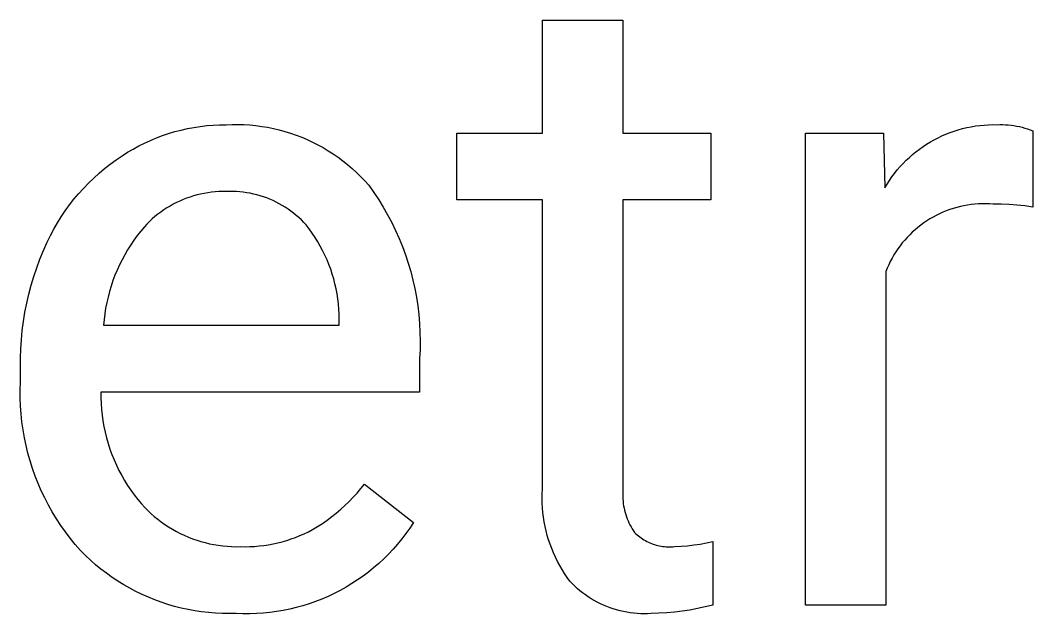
# Model space of a CAD drawing. Header units: millimetres. Extents: x -644 to 2279, y -276 to 1766.
# Drawn here: x 2151.93 to 2185.32, y -17.44 to 2.14 of the extents above; entities that cross this region are included whole.
import ezdxf

# ---------------------------------------------------------------- set-up
doc = ezdxf.new("R2010")
doc.units = ezdxf.units.MM
doc.header["$MEASUREMENT"] = 0
doc.layers.add('Domyślny', color=7, linetype='Continuous', true_color=0x000000)

msp = doc.modelspace()

# ---------------------------------------------------------------- linework, layer by layer
at = {"layer": 'Domyślny'}
for p, q in [((2169.15, -1.585), (2169.15, 2.137)), ((2169.15, 2.137), (2171.803, 2.137)), ((2171.803, 2.137), (2171.803, -1.585)), ((2158.079, -1.34), (2158.292, -1.323)), ((2158.292, -1.323), (2158.506, -1.312)), ((2158.506, -1.312), (2158.719, -1.309)), ((2158.719, -1.309), (2158.915, -1.302)), ((2158.915, -1.302), (2159.111, -1.301)), ((2159.111, -1.301), (2159.307, -1.307)), ((2159.307, -1.307), (2159.503, -1.319)), ((2159.503, -1.319), (2159.698, -1.339)), ((2183.425, -1.352), (2183.567, -1.334)), ((2183.567, -1.334), (2183.71, -1.32)), ((2183.71, -1.32), (2183.854, -1.311)), ((2183.854, -1.311), (2183.998, -1.308)), ((2183.998, -1.308), (2184.141, -1.309)), ((2184.141, -1.309), (2184.234, -1.306)), ((2184.234, -1.306), (2184.327, -1.305)), ((2184.327, -1.305), (2184.419, -1.309)), ((2184.419, -1.309), (2184.512, -1.315)), ((2184.512, -1.315), (2184.604, -1.324)), ((2184.604, -1.324), (2184.695, -1.337)), ((2156.423, -1.744), (2156.623, -1.669)), ((2156.623, -1.669), (2156.825, -1.6)), ((2156.825, -1.6), (2157.03, -1.539)), ((2157.03, -1.539), (2157.237, -1.485)), ((2157.237, -1.485), (2157.446, -1.438)), ((2157.446, -1.438), (2157.656, -1.398)), ((2157.656, -1.398), (2157.867, -1.366)), ((2157.867, -1.366), (2158.079, -1.34)), ((2159.698, -1.339), (2159.892, -1.364)), ((2159.892, -1.364), (2160.085, -1.396)), ((2160.085, -1.396), (2160.277, -1.435)), ((2160.277, -1.435), (2160.468, -1.48)), ((2160.468, -1.48), (2160.657, -1.532)), ((2160.657, -1.532), (2160.844, -1.59)), ((2160.844, -1.59), (2161.029, -1.654)), ((2161.029, -1.654), (2161.212, -1.725)), ((2166.326, -3.79), (2166.326, -1.585)), ((2166.326, -1.585), (2169.15, -1.585)), ((2171.803, -1.585), (2174.698, -1.585)), ((2174.698, -1.585), (2174.698, -3.79)), ((2177.82, -17.16), (2177.82, -1.585)), ((2177.82, -1.585), (2180.401, -1.585)), ((2180.401, -1.585), (2180.444, -3.394)), ((2182.324, -1.677), (2182.456, -1.62)), ((2182.456, -1.62), (2182.59, -1.567)), ((2182.59, -1.567), (2182.726, -1.519)), ((2182.726, -1.519), (2182.863, -1.476)), ((2182.863, -1.476), (2183.002, -1.438)), ((2183.002, -1.438), (2183.142, -1.404)), ((2183.142, -1.404), (2183.283, -1.376)), ((2183.283, -1.376), (2183.425, -1.352)), ((2184.695, -1.337), (2184.787, -1.353)), ((2184.787, -1.353), (2184.877, -1.372)), ((2184.877, -1.372), (2184.967, -1.394)), ((2184.967, -1.394), (2185.056, -1.419)), ((2185.056, -1.419), (2185.144, -1.448)), ((2185.144, -1.448), (2185.231, -1.479)), ((2185.231, -1.479), (2185.317, -1.514)), ((2185.317, -1.514), (2185.317, -4.029)), ((2155.84, -2.011), (2156.031, -1.915)), ((2156.031, -1.915), (2156.225, -1.826)), ((2156.225, -1.826), (2156.423, -1.744)), ((2161.212, -1.725), (2161.392, -1.801)), ((2161.392, -1.801), (2161.57, -1.884)), ((2161.57, -1.884), (2161.745, -1.973)), ((2161.745, -1.973), (2161.916, -2.067)), ((2181.699, -2.029), (2181.819, -1.95)), ((2181.819, -1.95), (2181.942, -1.875)), ((2181.942, -1.875), (2182.067, -1.805)), ((2182.067, -1.805), (2182.195, -1.739)), ((2182.195, -1.739), (2182.324, -1.677)), ((2155.09, -2.47), (2155.288, -2.336)), ((2155.288, -2.336), (2155.468, -2.221)), ((2155.468, -2.221), (2155.652, -2.113)), ((2155.652, -2.113), (2155.84, -2.011)), ((2161.916, -2.067), (2162.085, -2.167)), ((2162.085, -2.167), (2162.25, -2.273)), ((2162.25, -2.273), (2162.411, -2.384)), ((2181.248, -2.387), (2181.356, -2.291)), ((2181.356, -2.291), (2181.467, -2.2)), ((2181.467, -2.2), (2181.582, -2.113)), ((2181.582, -2.113), (2181.699, -2.029)), ((2154.711, -2.759), (2154.898, -2.611)), ((2154.898, -2.611), (2155.09, -2.47)), ((2162.411, -2.384), (2162.568, -2.501)), ((2162.568, -2.501), (2162.722, -2.623)), ((2162.722, -2.623), (2162.871, -2.75)), ((2180.945, -2.694), (2181.043, -2.588)), ((2181.043, -2.588), (2181.144, -2.485)), ((2181.144, -2.485), (2181.248, -2.387)), ((2154.352, -3.072), (2154.529, -2.912)), ((2154.529, -2.912), (2154.711, -2.759)), ((2162.871, -2.75), (2163.016, -2.882)), ((2163.016, -2.882), (2163.156, -3.019)), ((2180.676, -3.031), (2180.762, -2.915)), ((2180.762, -2.915), (2180.852, -2.803)), ((2180.852, -2.803), (2180.945, -2.694)), ((2154.016, -3.41), (2154.181, -3.238)), ((2154.181, -3.238), (2154.352, -3.072)), ((2163.156, -3.019), (2163.291, -3.161)), ((2163.291, -3.161), (2163.422, -3.307)), ((2163.422, -3.307), (2163.59, -3.542)), ((2180.444, -3.394), (2180.517, -3.27)), ((2180.517, -3.27), (2180.594, -3.149)), ((2180.594, -3.149), (2180.676, -3.031)), ((2153.703, -3.77), (2153.856, -3.588)), ((2153.856, -3.588), (2154.016, -3.41)), ((2157.645, -3.659), (2157.529, -3.695)), ((2157.761, -3.627), (2157.645, -3.659)), ((2157.879, -3.598), (2157.761, -3.627)), ((2157.997, -3.574), (2157.879, -3.598)), ((2158.117, -3.554), (2157.997, -3.574)), ((2158.237, -3.538), (2158.117, -3.554)), ((2158.357, -3.526), (2158.237, -3.538)), ((2158.478, -3.518), (2158.357, -3.526)), ((2158.599, -3.514), (2158.478, -3.518)), ((2158.719, -3.514), (2158.599, -3.514)), ((2158.833, -3.511), (2158.719, -3.514)), ((2158.947, -3.512), (2158.833, -3.511)), ((2159.06, -3.516), (2158.947, -3.512)), ((2159.174, -3.524), (2159.06, -3.516)), ((2159.287, -3.536), (2159.174, -3.524)), ((2159.399, -3.552), (2159.287, -3.536)), ((2159.511, -3.572), (2159.399, -3.552)), ((2159.622, -3.596), (2159.511, -3.572)), ((2159.733, -3.623), (2159.622, -3.596)), ((2159.842, -3.654), (2159.733, -3.623)), ((2159.95, -3.689), (2159.842, -3.654)), ((2163.59, -3.542), (2163.75, -3.784)), ((2153.417, -4.151), (2153.557, -3.958)), ((2153.557, -3.958), (2153.703, -3.77)), ((2156.869, -3.993), (2156.765, -4.055)), ((2156.975, -3.934), (2156.869, -3.993)), ((2157.082, -3.879), (2156.975, -3.934)), ((2157.192, -3.827), (2157.082, -3.879)), ((2157.303, -3.779), (2157.192, -3.827)), ((2157.415, -3.735), (2157.303, -3.779)), ((2157.529, -3.695), (2157.415, -3.735)), ((2160.057, -3.727), (2159.95, -3.689)), ((2160.163, -3.769), (2160.057, -3.727)), ((2160.267, -3.815), (2160.163, -3.769)), ((2160.37, -3.864), (2160.267, -3.815)), ((2160.47, -3.916), (2160.37, -3.864)), ((2160.569, -3.972), (2160.47, -3.916)), ((2160.666, -4.032), (2160.569, -3.972)), ((2163.75, -3.784), (2163.902, -4.03)), ((2169.15, -3.79), (2166.326, -3.79)), ((2169.15, -13.337), (2169.15, -3.79)), ((2174.698, -3.79), (2171.803, -3.79)), ((2171.803, -3.79), (2171.803, -13.374)), ((2183.048, -3.984), (2182.93, -4.01)), ((2183.167, -3.962), (2183.048, -3.984)), ((2183.287, -3.945), (2183.167, -3.962)), ((2183.407, -3.932), (2183.287, -3.945)), ((2183.528, -3.922), (2183.407, -3.932)), ((2183.649, -3.918), (2183.528, -3.922)), ((2183.77, -3.917), (2183.649, -3.918)), ((2183.891, -3.92), (2183.77, -3.917)), ((2184.012, -3.928), (2183.891, -3.92)), ((2184.274, -3.931), (2184.012, -3.928)), ((2184.536, -3.942), (2184.274, -3.931)), ((2184.797, -3.962), (2184.536, -3.942)), ((2185.058, -3.991), (2184.797, -3.962)), ((2185.317, -4.029), (2185.058, -3.991)), ((2153.284, -4.349), (2153.417, -4.151)), ((2156.374, -4.34), (2156.283, -4.419)), ((2156.468, -4.264), (2156.374, -4.34)), ((2156.565, -4.191), (2156.468, -4.264)), ((2156.664, -4.121), (2156.565, -4.191)), ((2156.765, -4.055), (2156.664, -4.121)), ((2160.761, -4.094), (2160.666, -4.032)), ((2160.854, -4.16), (2160.761, -4.094)), ((2160.944, -4.229), (2160.854, -4.16)), ((2161.033, -4.301), (2160.944, -4.229)), ((2161.118, -4.376), (2161.033, -4.301)), ((2163.902, -4.03), (2164.046, -4.281)), ((2164.046, -4.281), (2164.181, -4.537)), ((2182.136, -4.302), (2182.029, -4.359)), ((2182.245, -4.248), (2182.136, -4.302)), ((2182.355, -4.199), (2182.245, -4.248)), ((2182.467, -4.153), (2182.355, -4.199)), ((2182.581, -4.111), (2182.467, -4.153)), ((2182.696, -4.073), (2182.581, -4.111)), ((2182.812, -4.04), (2182.696, -4.073)), ((2182.93, -4.01), (2182.812, -4.04)), ((2153.038, -4.758), (2153.157, -4.551)), ((2153.157, -4.551), (2153.284, -4.349)), ((2156.108, -4.586), (2156.025, -4.674)), ((2156.194, -4.501), (2156.108, -4.586)), ((2156.283, -4.419), (2156.194, -4.501)), ((2161.201, -4.453), (2161.118, -4.376)), ((2161.281, -4.534), (2161.201, -4.453)), ((2161.359, -4.617), (2161.281, -4.534)), ((2161.461, -4.75), (2161.359, -4.617)), ((2164.181, -4.537), (2164.308, -4.798)), ((2181.624, -4.623), (2181.529, -4.698)), ((2181.722, -4.552), (2181.624, -4.623)), ((2181.822, -4.484), (2181.722, -4.552)), ((2181.925, -4.42), (2181.822, -4.484)), ((2182.029, -4.359), (2181.925, -4.42)), ((2152.822, -5.182), (2152.926, -4.968)), ((2152.926, -4.968), (2153.038, -4.758)), ((2155.789, -4.967), (2155.678, -5.12)), ((2155.905, -4.819), (2155.789, -4.967)), ((2156.025, -4.674), (2155.905, -4.819)), ((2161.559, -4.886), (2161.461, -4.75)), ((2161.652, -5.026), (2161.559, -4.886)), ((2164.308, -4.798), (2164.426, -5.062)), ((2181.259, -4.941), (2181.175, -5.028)), ((2181.346, -4.857), (2181.259, -4.941)), ((2181.436, -4.776), (2181.346, -4.857)), ((2181.529, -4.698), (2181.436, -4.776)), ((2152.697, -5.46), (2152.822, -5.182)), ((2155.573, -5.276), (2155.472, -5.436)), ((2155.678, -5.12), (2155.573, -5.276)), ((2161.741, -5.169), (2161.652, -5.026)), ((2161.825, -5.314), (2161.741, -5.169)), ((2161.903, -5.462), (2161.825, -5.314)), ((2164.426, -5.062), (2164.535, -5.331)), ((2164.535, -5.331), (2164.635, -5.603)), ((2180.941, -5.307), (2180.87, -5.404)), ((2181.016, -5.211), (2180.941, -5.307)), ((2181.094, -5.118), (2181.016, -5.211)), ((2181.175, -5.028), (2181.094, -5.118)), ((2152.581, -5.742), (2152.697, -5.46)), ((2155.378, -5.598), (2155.288, -5.764)), ((2155.472, -5.436), (2155.378, -5.598)), ((2161.977, -5.613), (2161.903, -5.462)), ((2162.046, -5.767), (2161.977, -5.613)), ((2164.635, -5.603), (2164.725, -5.878)), ((2180.738, -5.607), (2180.677, -5.712)), ((2180.802, -5.505), (2180.738, -5.607)), ((2180.87, -5.404), (2180.802, -5.505)), ((2152.475, -6.027), (2152.581, -5.742)), ((2155.205, -5.933), (2155.127, -6.105)), ((2155.288, -5.764), (2155.205, -5.933)), ((2162.109, -5.922), (2162.046, -5.767)), ((2162.167, -6.08), (2162.109, -5.922)), ((2164.725, -5.878), (2164.807, -6.156)), ((2180.567, -5.928), (2180.517, -6.038)), ((2180.62, -5.819), (2180.567, -5.928)), ((2180.677, -5.712), (2180.62, -5.819)), ((2152.291, -6.607), (2152.378, -6.315)), ((2152.378, -6.315), (2152.475, -6.027)), ((2155.055, -6.279), (2154.988, -6.455)), ((2155.127, -6.105), (2155.055, -6.279)), ((2162.22, -6.239), (2162.167, -6.08)), ((2162.267, -6.4), (2162.22, -6.239)), ((2164.807, -6.156), (2164.879, -6.436)), ((2180.517, -6.038), (2180.472, -6.15)), ((2180.472, -6.15), (2180.472, -17.16)), ((2152.213, -6.901), (2152.291, -6.607)), ((2154.928, -6.633), (2154.874, -6.814)), ((2154.988, -6.455), (2154.928, -6.633)), ((2162.309, -6.563), (2162.267, -6.4)), ((2162.346, -6.726), (2162.309, -6.563)), ((2164.879, -6.436), (2164.942, -6.719)), ((2152.144, -7.198), (2152.213, -6.901)), ((2154.825, -6.996), (2154.783, -7.18)), ((2154.874, -6.814), (2154.825, -6.996)), ((2162.377, -6.891), (2162.346, -6.726)), ((2162.402, -7.057), (2162.377, -6.891)), ((2164.942, -6.719), (2164.995, -7.003)), ((2164.995, -7.003), (2165.039, -7.29)), ((2152.086, -7.496), (2152.144, -7.198)), ((2154.783, -7.18), (2154.747, -7.364)), ((2162.422, -7.224), (2162.402, -7.057)), ((2162.436, -7.391), (2162.422, -7.224)), ((2165.039, -7.29), (2165.073, -7.577)), ((2152.037, -7.797), (2152.086, -7.496)), ((2154.718, -7.551), (2154.694, -7.737)), ((2154.747, -7.364), (2154.718, -7.551)), ((2162.445, -7.559), (2162.436, -7.391)), ((2162.447, -7.727), (2162.445, -7.559)), ((2165.073, -7.577), (2165.097, -7.866)), ((2151.998, -8.099), (2152.037, -7.797)), ((2154.694, -7.737), (2154.677, -7.925)), ((2154.677, -7.925), (2162.447, -7.925)), ((2162.447, -7.925), (2162.447, -7.727)), ((2165.097, -7.866), (2165.112, -8.155)), ((2151.968, -8.402), (2151.998, -8.099)), ((2165.112, -8.155), (2165.117, -8.445)), ((2151.949, -8.706), (2151.968, -8.402)), ((2165.117, -8.445), (2165.113, -8.734)), ((2151.939, -9.01), (2151.949, -8.706)), ((2151.94, -9.314), (2151.939, -9.01)), ((2165.113, -8.734), (2165.099, -9.023)), ((2151.94, -9.803), (2151.94, -9.314)), ((2165.099, -9.023), (2165.099, -10.13)), ((2151.931, -10.066), (2151.94, -9.803)), ((2151.931, -10.329), (2151.931, -10.066)), ((2151.941, -10.592), (2151.931, -10.329)), ((2165.099, -10.13), (2154.591, -10.13)), ((2154.591, -10.13), (2154.591, -10.322)), ((2154.591, -10.322), (2154.597, -10.513)), ((2151.959, -10.854), (2151.941, -10.592)), ((2154.597, -10.513), (2154.611, -10.704)), ((2151.986, -11.116), (2151.959, -10.854)), ((2154.611, -10.704), (2154.631, -10.894)), ((2154.631, -10.894), (2154.657, -11.084)), ((2152.022, -11.377), (2151.986, -11.116)), ((2154.657, -11.084), (2154.69, -11.272)), ((2154.69, -11.272), (2154.73, -11.459)), ((2152.067, -11.636), (2152.022, -11.377)), ((2152.121, -11.893), (2152.067, -11.636)), ((2154.73, -11.459), (2154.776, -11.645)), ((2154.776, -11.645), (2154.829, -11.829)), ((2152.184, -12.149), (2152.121, -11.893)), ((2154.829, -11.829), (2154.888, -12.011)), ((2154.888, -12.011), (2154.953, -12.191)), ((2152.255, -12.402), (2152.184, -12.149)), ((2154.953, -12.191), (2155.025, -12.368)), ((2152.334, -12.653), (2152.255, -12.402)), ((2152.423, -12.901), (2152.334, -12.653)), ((2155.025, -12.368), (2155.103, -12.543)), ((2155.103, -12.543), (2155.186, -12.715)), ((2152.519, -13.145), (2152.423, -12.901)), ((2155.186, -12.715), (2155.276, -12.884)), ((2155.276, -12.884), (2155.372, -13.05)), ((2152.624, -13.386), (2152.519, -13.145)), ((2155.372, -13.05), (2155.473, -13.212)), ((2155.473, -13.212), (2155.58, -13.371)), ((2163.037, -13.461), (2163.16, -13.316)), ((2163.16, -13.316), (2163.279, -13.167)), ((2163.279, -13.167), (2164.898, -14.431)), ((2169.142, -13.491), (2169.15, -13.337)), ((2152.737, -13.624), (2152.624, -13.386)), ((2152.858, -13.858), (2152.737, -13.624)), ((2155.58, -13.371), (2155.692, -13.525)), ((2155.692, -13.525), (2155.81, -13.676)), ((2155.81, -13.676), (2155.933, -13.823)), ((2162.776, -13.738), (2162.908, -13.601)), ((2162.908, -13.601), (2163.037, -13.461)), ((2169.14, -13.645), (2169.142, -13.491)), ((2169.143, -13.798), (2169.14, -13.645)), ((2171.799, -13.447), (2171.797, -13.521)), ((2171.797, -13.521), (2171.798, -13.595)), ((2171.798, -13.595), (2171.802, -13.668)), ((2171.803, -13.374), (2171.799, -13.447)), ((2171.802, -13.668), (2171.807, -13.742)), ((2152.987, -14.087), (2152.858, -13.858)), ((2155.933, -13.823), (2156.032, -13.931)), ((2156.032, -13.931), (2156.135, -14.035)), ((2162.353, -14.122), (2162.498, -13.998)), ((2162.498, -13.998), (2162.639, -13.87)), ((2162.639, -13.87), (2162.776, -13.738)), ((2169.152, -13.952), (2169.143, -13.798)), ((2169.165, -14.105), (2169.152, -13.952)), ((2171.807, -13.742), (2171.816, -13.815)), ((2171.816, -13.815), (2171.827, -13.888)), ((2171.827, -13.888), (2171.841, -13.96)), ((2171.841, -13.96), (2171.857, -14.032)), ((2153.124, -14.312), (2152.987, -14.087)), ((2153.268, -14.532), (2153.124, -14.312)), ((2156.135, -14.035), (2156.242, -14.135)), ((2156.242, -14.135), (2156.352, -14.232)), ((2156.352, -14.232), (2156.466, -14.325)), ((2156.466, -14.325), (2156.583, -14.413)), ((2161.896, -14.463), (2162.052, -14.354)), ((2162.052, -14.354), (2162.204, -14.24)), ((2162.204, -14.24), (2162.353, -14.122)), ((2169.184, -14.258), (2169.165, -14.105)), ((2169.207, -14.41), (2169.184, -14.258)), ((2171.857, -14.032), (2171.875, -14.104)), ((2171.875, -14.104), (2171.896, -14.174)), ((2171.896, -14.174), (2171.919, -14.244)), ((2171.919, -14.244), (2171.945, -14.313)), ((2171.945, -14.313), (2171.973, -14.381)), ((2153.42, -14.746), (2153.268, -14.532)), ((2156.583, -14.413), (2156.702, -14.498)), ((2156.702, -14.498), (2156.825, -14.579)), ((2156.825, -14.579), (2156.95, -14.655)), ((2156.95, -14.655), (2157.078, -14.727)), ((2161.436, -14.737), (2161.573, -14.665)), ((2161.573, -14.665), (2161.736, -14.566)), ((2161.736, -14.566), (2161.896, -14.463)), ((2164.776, -14.617), (2164.647, -14.798)), ((2164.898, -14.431), (2164.776, -14.617)), ((2169.236, -14.561), (2169.207, -14.41)), ((2169.27, -14.711), (2169.236, -14.561)), ((2171.973, -14.381), (2172.004, -14.449)), ((2172.004, -14.449), (2172.036, -14.515)), ((2172.036, -14.515), (2172.071, -14.579)), ((2172.071, -14.579), (2172.109, -14.643)), ((2172.109, -14.643), (2172.148, -14.705)), ((2153.579, -14.956), (2153.42, -14.746)), ((2153.745, -15.16), (2153.579, -14.956)), ((2157.078, -14.727), (2157.208, -14.794)), ((2157.208, -14.794), (2157.341, -14.857)), ((2157.341, -14.857), (2157.475, -14.915)), ((2157.475, -14.915), (2157.612, -14.968)), ((2157.612, -14.968), (2157.75, -15.017)), ((2157.75, -15.017), (2157.89, -15.061)), ((2160.719, -15.025), (2160.866, -14.977)), ((2160.866, -14.977), (2161.012, -14.924)), ((2161.012, -14.924), (2161.155, -14.866)), ((2161.155, -14.866), (2161.297, -14.804)), ((2161.297, -14.804), (2161.436, -14.737)), ((2164.512, -14.975), (2164.371, -15.147)), ((2164.647, -14.798), (2164.512, -14.975)), ((2169.309, -14.86), (2169.27, -14.711)), ((2169.353, -15.007), (2169.309, -14.86)), ((2169.402, -15.153), (2169.353, -15.007)), ((2172.148, -14.705), (2172.19, -14.766)), ((2172.19, -14.766), (2172.23, -14.805)), ((2172.23, -14.805), (2172.271, -14.842)), ((2172.271, -14.842), (2172.314, -14.877)), ((2172.314, -14.877), (2172.358, -14.911)), ((2172.358, -14.911), (2172.403, -14.944)), ((2172.403, -14.944), (2172.449, -14.975)), ((2172.449, -14.975), (2172.496, -15.005)), ((2172.496, -15.005), (2172.544, -15.033)), ((2153.918, -15.358), (2153.745, -15.16)), ((2157.89, -15.061), (2158.031, -15.099)), ((2158.031, -15.099), (2158.174, -15.133)), ((2158.174, -15.133), (2158.318, -15.162)), ((2158.318, -15.162), (2158.462, -15.186)), ((2158.462, -15.186), (2158.608, -15.205)), ((2158.608, -15.205), (2158.754, -15.219)), ((2158.754, -15.219), (2158.9, -15.228)), ((2158.9, -15.228), (2159.047, -15.232)), ((2159.047, -15.232), (2159.193, -15.23)), ((2159.193, -15.23), (2159.348, -15.233)), ((2159.348, -15.233), (2159.503, -15.23)), ((2159.503, -15.23), (2159.657, -15.222)), ((2159.657, -15.222), (2159.811, -15.209)), ((2159.811, -15.209), (2159.965, -15.191)), ((2159.965, -15.191), (2160.118, -15.168)), ((2160.118, -15.168), (2160.27, -15.139)), ((2160.27, -15.139), (2160.421, -15.106)), ((2160.421, -15.106), (2160.571, -15.068)), ((2160.571, -15.068), (2160.719, -15.025)), ((2164.225, -15.314), (2164.073, -15.476)), ((2164.371, -15.147), (2164.225, -15.314)), ((2169.455, -15.297), (2169.402, -15.153)), ((2169.514, -15.439), (2169.455, -15.297)), ((2172.544, -15.033), (2172.593, -15.059)), ((2172.593, -15.059), (2172.643, -15.083)), ((2172.643, -15.083), (2172.693, -15.106)), ((2172.693, -15.106), (2172.745, -15.127)), ((2172.745, -15.127), (2172.797, -15.147)), ((2172.797, -15.147), (2172.85, -15.164)), ((2172.85, -15.164), (2172.903, -15.18)), ((2172.903, -15.18), (2172.957, -15.194)), ((2172.957, -15.194), (2173.011, -15.206)), ((2173.011, -15.206), (2173.066, -15.216)), ((2173.066, -15.216), (2173.121, -15.225)), ((2173.121, -15.225), (2173.176, -15.231)), ((2173.176, -15.231), (2173.231, -15.236)), ((2173.231, -15.236), (2173.287, -15.238)), ((2173.287, -15.238), (2173.342, -15.239)), ((2173.342, -15.239), (2173.398, -15.238)), ((2173.398, -15.238), (2173.453, -15.235)), ((2173.453, -15.235), (2173.509, -15.23)), ((2173.509, -15.23), (2173.721, -15.219)), ((2173.721, -15.219), (2173.932, -15.201)), ((2173.932, -15.201), (2174.143, -15.176)), ((2174.143, -15.176), (2174.353, -15.144)), ((2174.353, -15.144), (2174.561, -15.106)), ((2174.561, -15.106), (2174.769, -15.06)), ((2174.769, -15.06), (2174.769, -17.156)), ((2154.079, -15.52), (2153.918, -15.358)), ((2154.245, -15.677), (2154.079, -15.52)), ((2154.416, -15.828), (2154.245, -15.677)), ((2163.915, -15.632), (2163.752, -15.784)), ((2164.073, -15.476), (2163.915, -15.632)), ((2169.577, -15.58), (2169.514, -15.439)), ((2169.645, -15.717), (2169.577, -15.58)), ((2154.592, -15.972), (2154.416, -15.828)), ((2154.773, -16.111), (2154.592, -15.972)), ((2163.584, -15.929), (2163.411, -16.069)), ((2163.752, -15.784), (2163.584, -15.929)), ((2169.718, -15.853), (2169.645, -15.717)), ((2169.795, -15.986), (2169.718, -15.853)), ((2169.877, -16.116), (2169.795, -15.986)), ((2154.959, -16.244), (2154.773, -16.111)), ((2155.149, -16.37), (2154.959, -16.244)), ((2163.051, -16.33), (2162.865, -16.452)), ((2163.233, -16.203), (2163.051, -16.33)), ((2163.411, -16.069), (2163.233, -16.203)), ((2169.963, -16.244), (2169.877, -16.116)), ((2170.053, -16.369), (2169.963, -16.244)), ((2155.343, -16.49), (2155.149, -16.37)), ((2155.541, -16.604), (2155.343, -16.49)), ((2155.743, -16.71), (2155.541, -16.604)), ((2162.481, -16.675), (2162.283, -16.776)), ((2162.675, -16.566), (2162.481, -16.675)), ((2162.865, -16.452), (2162.675, -16.566)), ((2170.132, -16.452), (2170.053, -16.369)), ((2170.214, -16.532), (2170.132, -16.452)), ((2170.299, -16.61), (2170.214, -16.532)), ((2170.386, -16.685), (2170.299, -16.61)), ((2170.476, -16.756), (2170.386, -16.685)), ((2155.948, -16.81), (2155.743, -16.71)), ((2156.157, -16.902), (2155.948, -16.81)), ((2156.368, -16.988), (2156.157, -16.902)), ((2156.583, -17.066), (2156.368, -16.988)), ((2161.878, -16.959), (2161.67, -17.04)), ((2162.082, -16.871), (2161.878, -16.959)), ((2162.283, -16.776), (2162.082, -16.871)), ((2170.568, -16.825), (2170.476, -16.756)), ((2170.662, -16.89), (2170.568, -16.825)), ((2170.759, -16.952), (2170.662, -16.89)), ((2170.858, -17.01), (2170.759, -16.952)), ((2170.958, -17.065), (2170.858, -17.01)), ((2156.8, -17.138), (2156.583, -17.066)), ((2157.019, -17.201), (2156.8, -17.138)), ((2157.24, -17.258), (2157.019, -17.201)), ((2157.463, -17.307), (2157.24, -17.258)), ((2157.687, -17.348), (2157.463, -17.307)), ((2157.913, -17.382), (2157.687, -17.348)), ((2160.6, -17.335), (2160.381, -17.372)), ((2160.818, -17.291), (2160.6, -17.335)), ((2161.034, -17.239), (2160.818, -17.291)), ((2161.249, -17.18), (2161.034, -17.239)), ((2161.461, -17.113), (2161.249, -17.18)), ((2161.67, -17.04), (2161.461, -17.113)), ((2171.061, -17.117), (2170.958, -17.065)), ((2171.165, -17.165), (2171.061, -17.117)), ((2171.271, -17.209), (2171.165, -17.165)), ((2171.379, -17.25), (2171.271, -17.209)), ((2171.487, -17.286), (2171.379, -17.25)), ((2171.597, -17.32), (2171.487, -17.286)), ((2171.708, -17.349), (2171.597, -17.32)), ((2171.82, -17.374), (2171.708, -17.349)), ((2174.015, -17.323), (2173.76, -17.363)), ((2174.268, -17.276), (2174.015, -17.323)), ((2174.519, -17.22), (2174.268, -17.276)), ((2174.769, -17.156), (2174.519, -17.22)), ((2180.472, -17.16), (2177.82, -17.16)), ((2158.139, -17.408), (2157.913, -17.382)), ((2158.367, -17.426), (2158.139, -17.408)), ((2158.595, -17.437), (2158.367, -17.426)), ((2158.823, -17.44), (2158.595, -17.437)), ((2159.051, -17.436), (2158.823, -17.44)), ((2159.273, -17.444), (2159.051, -17.436)), ((2159.496, -17.445), (2159.273, -17.444)), ((2159.718, -17.438), (2159.496, -17.445)), ((2159.94, -17.424), (2159.718, -17.438)), ((2160.161, -17.402), (2159.94, -17.424)), ((2160.381, -17.372), (2160.161, -17.402)), ((2171.933, -17.396), (2171.82, -17.374)), ((2172.046, -17.413), (2171.933, -17.396)), ((2172.16, -17.427), (2172.046, -17.413)), ((2172.275, -17.437), (2172.16, -17.427)), ((2172.389, -17.442), (2172.275, -17.437)), ((2172.504, -17.444), (2172.389, -17.442)), ((2172.619, -17.442), (2172.504, -17.444)), ((2172.733, -17.436), (2172.619, -17.442)), ((2172.991, -17.43), (2172.733, -17.436)), ((2173.248, -17.416), (2172.991, -17.43)), ((2173.505, -17.394), (2173.248, -17.416)), ((2173.76, -17.363), (2173.505, -17.394))]:
    msp.add_line(p, q, dxfattribs=at)

doc.saveas('drawing.dxf')
